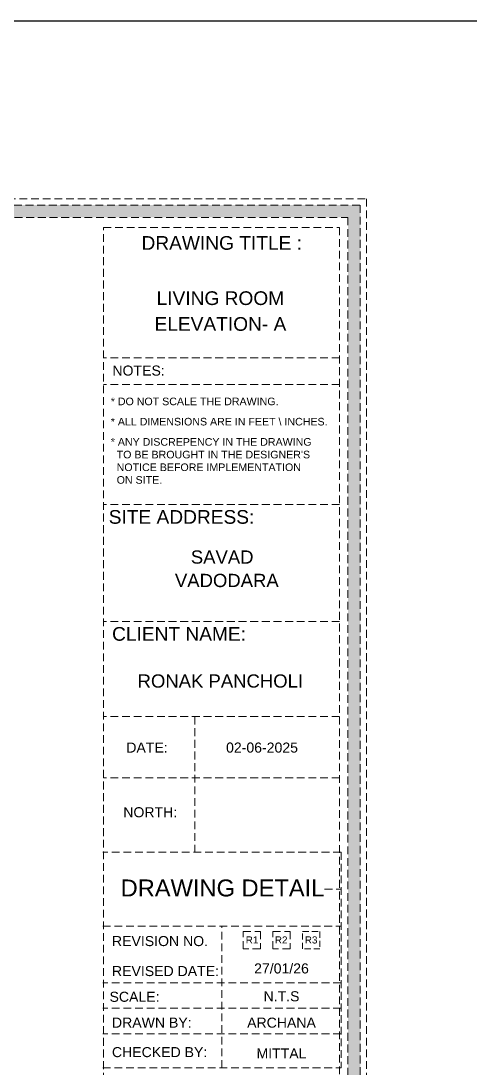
# Model space of a CAD drawing. Header units: millimetres. Extents: x 35877 to 3066687, y -650199 to -40525.
# Drawn here: x 147510.4 to 147568.2, y -179024.4 to -178889.6 of the extents above; entities that cross this region are included whole.
import ezdxf
from ezdxf.enums import TextEntityAlignment as Align

# ---------------------------------------------------------------- set-up
doc = ezdxf.new("R2010")
doc.units = ezdxf.units.MM
doc.header["$MEASUREMENT"] = 0
doc.linetypes.add('DASHEDX2', pattern=[1.5, 1, -0.5])
for name, color, linetype, lineweight in [('Dimension', 10, 'DASHEDX2', 20), ('FURNITURE', 32, 'Continuous', 9), ('NAME PLATE', 7, 'Continuous', 25)]:
    doc.layers.add(name, color=color, linetype=linetype, lineweight=lineweight)
doc.styles.add('Arial', font='arial.ttf')

# ---------------------------------------------------------------- blocks, each defined once
blk = doc.blocks.new('aggerg')
at = {"layer": 'Dimension', "color": 42, "true_color": 0xd39e00}
blk.add_lwpolyline([(-1.41, 1.41), (1.41, 1.41), (1.41, -1.41), (-1.41, -1.41)], close=True, dxfattribs=at)
at = {"layer": 'NAME PLATE', "lineweight": 0, "insert": (-0.03, 0.62), "char_height": 1.151, "width": 2.2458, "attachment_point": 2, "style": 'Arial'}
blk.add_mtext('R3', dxfattribs=at)

msp = doc.modelspace()

# ---------------------------------------------------------------- hatches: boundary and pattern name
at = {"layer": 'Dimension', "true_color": 0xd39e00, "transparency": 33554687}
h = msp.add_hatch(color=42, dxfattribs=at)
h.paths.add_polyline_path([(147327.97, -179072.443), (147554.038, -179072.443), (147554.038, -178913.319), (147327.97, -178913.319)])
h.paths.add_polyline_path([(147329.556, -179070.856), (147552.452, -179070.856), (147552.452, -178914.906), (147329.556, -178914.906)], flags=16)

# ---------------------------------------------------------------- linework, layer by layer
at = {"layer": 'Dimension', "color": 42, "true_color": 0xd39e00, "transparency": 33554687}
for p, q in [((147551.378, -178932.996, 0.119), (147521.001, -178932.996, 0.119)), ((147551.378, -178936.419, 0.119), (147521.001, -178936.419, 0.119)), ((147551.378, -178951.857, 0.119), (147521.001, -178951.857, 0.119)), ((147551.378, -178966.914, 0.119), (147521.001, -178966.914, 0.119)), ((147551.378, -178979.183, 0.119), (147521.001, -178979.183, 0.119)), ((147532.754, -178979.183, 0.119), (147532.754, -178996.622, 0.119)), ((147551.378, -178987.077, 0.119), (147521.001, -178987.077, 0.119)), ((147551.562, -178996.622, 0.119), (147520.907, -178996.622, 0.119)), ((147551.562, -178996.622, 0.119), (147551.562, -179024.388, 0.119)), ((147549.447, -179001.382, 0.119), (147551.562, -179001.382, 0.119)), ((147520.907, -179006.142, 0.119), (147551.562, -179006.142, 0.119)), ((147536.234, -179024.388, 0.119), (147536.234, -179006.142, 0.119)), ((147551.562, -179013.44, 0.119), (147520.907, -179013.44, 0.119)), ((147551.562, -179016.727, 0.119), (147520.907, -179016.727, 0.119)), ((147551.562, -179020.014, 0.119), (147520.907, -179020.014, 0.119)), ((147520.907, -179024.388, 0.119), (147551.562, -179024.388, 0.119))]:
    msp.add_line(p, q, dxfattribs=at)
at = {"layer": 'Dimension', "color": 42, "true_color": 0xd39e00, "transparency": 33554687, "elevation": 0.119}
for points in [[(147327.177, -178912.526), (147554.832, -178912.526), (147554.832, -179073.236), (147327.177, -179073.236)], [(147327.97, -178913.319), (147554.038, -178913.319), (147554.038, -179072.443), (147327.97, -179072.443)], [(147329.556, -178914.906), (147552.452, -178914.906), (147552.452, -179070.856), (147329.556, -179070.856)], [(147521.001, -179069.551), (147521.001, -178916.211), (147551.378, -178916.211), (147551.378, -179069.551)], [(147538.948, -179006.848), (147541.185, -179006.848), (147541.185, -179009.085), (147538.948, -179009.085)], [(147542.78, -179006.848), (147545.017, -179006.848), (147545.017, -179009.085), (147542.78, -179009.085)]]:
    msp.add_lwpolyline(points, close=True, dxfattribs=at)
at = {"layer": 'FURNITURE', "color": 3, "lineweight": 30, "transparency": 33554687}
msp.add_lwpolyline([(147302.371, -178889.62), (148535.999, -178889.62), (148535.999, -179366.596), (147302.371, -179366.596)], close=True, dxfattribs=at)

# ---------------------------------------------------------------- block references
at = {"layer": 'NAME PLATE', "transparency": 33554687, "xscale": 0.7932967254320814, "yscale": 0.7932967254320814, "zscale": 0.7932967254320814}
msp.add_blockref('aggerg', (147547.73, -179007.966, 0.119), dxfattribs=at)

# ---------------------------------------------------------------- texts
at = {"layer": 'NAME PLATE', "transparency": 33554687, "style": 'Arial'}
for s, height, p in [('DRAWING TITLE : ', 1.7623, (147536.549, -178919.081, 0.119)), ('LIVING ROOM', 1.7623, (147536.03, -178926.19, 0.119)), ('ELEVATION- A', 1.7623, (147536.038, -178929.514, 0.119)), ('NOTES:', 1.2949, (147525.507, -178935.279, 0.119)), ('SITE ADDRESS:', 1.7623, (147531.033, -178954.354, 0.119)), (' SAVAD ', 1.7036, (147536.264, -178959.488, 0.038)), ('VADODARA', 1.7036, (147536.861, -178962.501, 0.038)), ('CLIENT NAME:', 1.7623, (147530.712, -178969.411, 0.119)), ('RONAK PANCHOLI    ', 1.70359, (147537.346, -178975.446, 0.038)), ('DATE:', 1.2949, (147526.593, -178983.812, 0.119)), ('02-06-2025', 1.2949, (147541.391, -178983.812, 0.119)), ('NORTH:', 1.2949, (147527.006, -178992.137, 0.119)), ('DRAWING DETAIL', 2.17877, (147536.306, -179002.327, 0.119)), ('REVISION NO.', 1.29486, (147528.265, -179008.722, 0.119)), ('REVISED DATE: ', 1.29486, (147529.22, -179012.583, 0.119)), ('SCALE:', 1.2949, (147524.986, -179015.895, 0.119)), ('DRAWN BY:', 1.2949, (147527.209, -179019.222, 0.119)), ('ARCHANA', 1.2949, (147543.898, -179019.227, 0.119)), ('CHECKED BY:', 1.29486, (147528.215, -179023.021, 0.119)), ('MITTAL', 1.2949, (147543.898, -179023.193, 0.119))]:
    msp.add_text(s, height=height, dxfattribs=at).set_placement(p, align=Align.CENTER)
for s, p in [('R1', (147539.291, -179008.388, 0.119)), ('R2', (147543.039, -179008.388, 0.119))]:
    msp.add_text(s, height=0.9128, dxfattribs=at).set_placement(p)
at = {"layer": 'NAME PLATE', "transparency": 33554687, "char_height": 0.97934, "width": 37.83693, "attachment_point": 1, "style": 'Arial'}
for s, insert in [('* DO NOT SCALE THE DRAWING.', (147521.928, -178938.113, 0.119)), ('* ALL DIMENSIONS ARE IN FEET \\\\ INCHES.', (147521.928, -178940.717, 0.119)), ("* ANY DISCREPENCY IN THE DRAWING \\P  TO BE BROUGHT IN THE DESIGNER'S\\P  NOTICE BEFORE IMPLEMENTATION \\P  ON SITE.", (147521.928, -178943.322, 0.119))]:
    msp.add_mtext(s, dxfattribs=dict(at, insert=insert))
at = {"layer": 'NAME PLATE', "lineweight": 0, "transparency": 33554687, "char_height": 1.2949, "attachment_point": 2, "style": 'Arial'}
for s, insert, width in [('27/01/26', (147543.898, -179010.951, 0.119), 11.22144), ('N.T.S', (147543.898, -179014.535, 0.119), 2.52721)]:
    msp.add_mtext(s, dxfattribs=dict(at, insert=insert, width=width))

doc.saveas('drawing.dxf')
